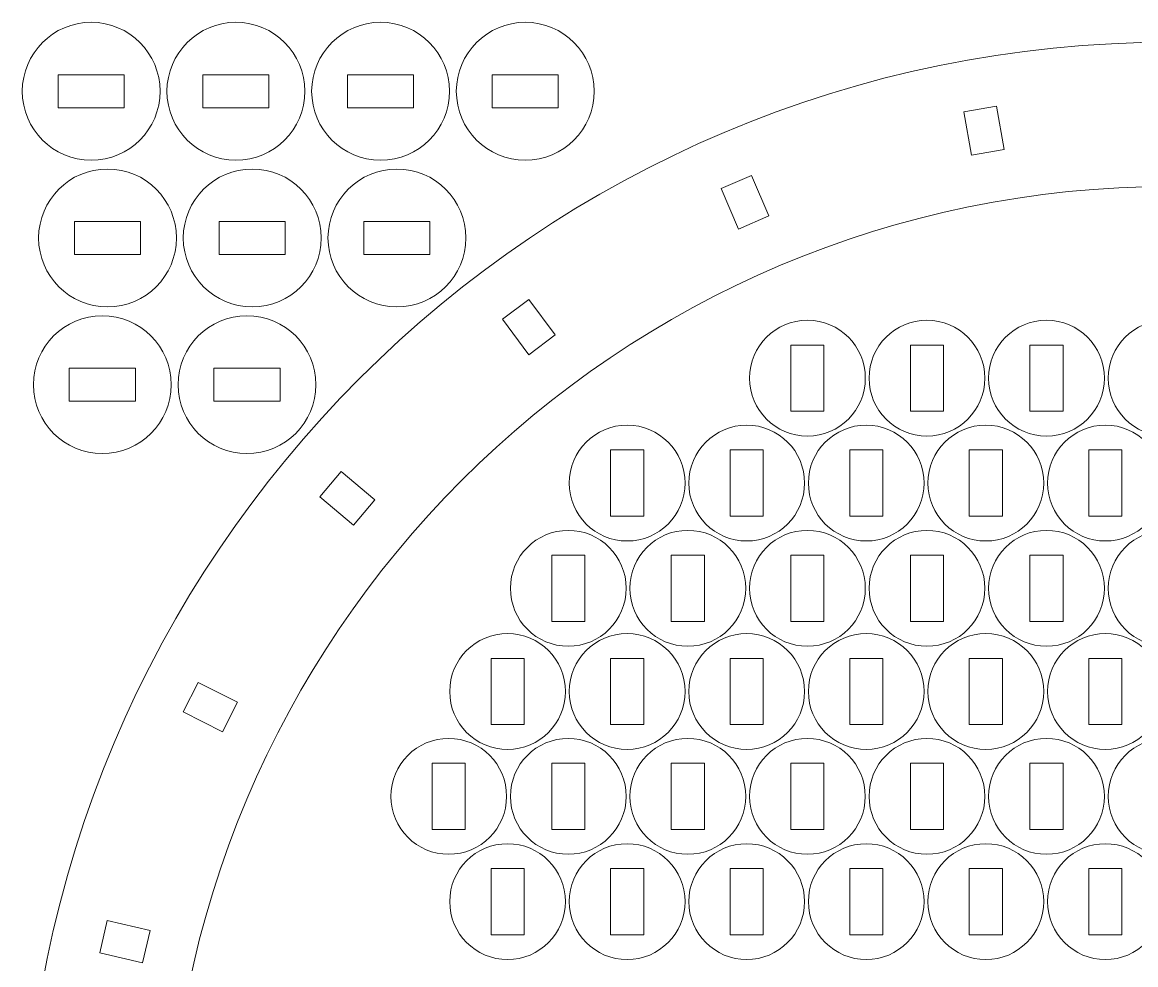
# Model space of a CAD drawing. Header units: millimetres. Extents: x -254 to 254, y -206 to 206.
# Drawn here: x -254 to -153, y -81.9 to 3.5 of the extents above; entities that cross this region are included whole.
import ezdxf

# ---------------------------------------------------------------- set-up
doc = ezdxf.new("R2010")
doc.units = ezdxf.units.MM
doc.header["$MEASUREMENT"] = 0
doc.layers.add('Camada 1', color=7, linetype='Continuous')

msp = doc.modelspace()

# ---------------------------------------------------------------- linework, layer by layer
at = {"layer": 'Camada 1', "lineweight": 20}
for points in [[(-241.4873, -2.7158), (-241.4873, -6.1676), (-244.2855, -8.9658), (-247.7373, -8.9658), (-247.7373, -8.9658), (-251.1891, -8.9658), (-253.9873, -6.1676), (-253.9873, -2.7158), (-253.9873, -2.7158), (-253.9873, 0.736), (-251.1891, 3.5342), (-247.7373, 3.5342), (-247.7373, 3.5342), (-244.2855, 3.5342), (-241.4873, 0.736), (-241.4873, -2.7158)], [(-228.364, -2.7158), (-228.364, -6.1676), (-231.1622, -8.9658), (-234.614, -8.9658), (-234.614, -8.9658), (-238.0658, -8.9658), (-240.864, -6.1676), (-240.864, -2.7158), (-240.864, -2.7158), (-240.864, 0.736), (-238.0658, 3.5342), (-234.614, 3.5342), (-234.614, 3.5342), (-231.1622, 3.5342), (-228.364, 0.736), (-228.364, -2.7158)], [(-215.2407, -2.7158), (-215.2407, -6.1676), (-218.0389, -8.9658), (-221.4907, -8.9658), (-221.4907, -8.9658), (-224.9425, -8.9658), (-227.7407, -6.1676), (-227.7407, -2.7158), (-227.7407, -2.7158), (-227.7407, 0.736), (-224.9425, 3.5342), (-221.4907, 3.5342), (-221.4907, 3.5342), (-218.0389, 3.5342), (-215.2407, 0.736), (-215.2407, -2.7158)], [(-202.1174, -2.7158), (-202.1174, -6.1676), (-204.9156, -8.9658), (-208.3674, -8.9658), (-208.3674, -8.9658), (-211.8192, -8.9658), (-214.6174, -6.1676), (-214.6174, -2.7158), (-214.6174, -2.7158), (-214.6174, 0.736), (-211.8192, 3.5342), (-208.3674, 3.5342), (-208.3674, 3.5342), (-204.9156, 3.5342), (-202.1174, 0.736), (-202.1174, -2.7158)], [(-253.8389, -102.2689), (-253.8391, -159.7064), (-207.2769, -206.2689), (-149.8393, -206.2691), (-149.8393, -206.2691), (-92.4019, -206.2693), (-45.8393, -159.7072), (-45.839, -102.2692), (-45.839, -102.2692), (-45.839, -44.8316), (-92.4013, 1.7307), (-149.8388, 1.7308), (-149.8388, 1.7308), (-207.2763, 1.7309), (-253.8387, -44.8314), (-253.8389, -102.2689)], [(-244.7373, -1.2158), (-244.7373, -1.2158), (-244.7373, -4.2158), (-244.7373, -4.2158), (-244.7373, -4.2158), (-244.7373, -4.2158), (-250.7373, -4.2158), (-250.7373, -4.2158), (-250.7373, -4.2158), (-250.7373, -4.2158), (-250.7373, -1.2158), (-250.7373, -1.2158), (-250.7373, -1.2158), (-250.7373, -1.2158), (-244.7373, -1.2158), (-244.7373, -1.2158)], [(-231.614, -1.2158), (-231.614, -1.2158), (-231.614, -4.2158), (-231.614, -4.2158), (-231.614, -4.2158), (-231.614, -4.2158), (-237.614, -4.2158), (-237.614, -4.2158), (-237.614, -4.2158), (-237.614, -4.2158), (-237.614, -1.2158), (-237.614, -1.2158), (-237.614, -1.2158), (-237.614, -1.2158), (-231.614, -1.2158), (-231.614, -1.2158)], [(-218.4907, -1.2158), (-218.4907, -1.2158), (-218.4907, -4.2158), (-218.4907, -4.2158), (-218.4907, -4.2158), (-218.4907, -4.2158), (-224.4907, -4.2158), (-224.4907, -4.2158), (-224.4907, -4.2158), (-224.4907, -4.2158), (-224.4907, -1.2158), (-224.4907, -1.2158), (-224.4907, -1.2158), (-224.4907, -1.2158), (-218.4907, -1.2158), (-218.4907, -1.2158)], [(-205.3674, -1.2158), (-205.3674, -1.2158), (-205.3674, -4.2158), (-205.3674, -4.2158), (-205.3674, -4.2158), (-205.3674, -4.2158), (-211.3674, -4.2158), (-211.3674, -4.2158), (-211.3674, -4.2158), (-211.3674, -4.2158), (-211.3674, -1.2158), (-211.3674, -1.2158), (-211.3674, -1.2158), (-211.3674, -1.2158), (-205.3674, -1.2158), (-205.3674, -1.2158)], [(-167.8927, -8.5194), (-167.8927, -8.5194), (-168.5872, -4.5802), (-168.5872, -4.5802), (-168.5872, -4.5802), (-168.5872, -4.5802), (-165.6328, -4.0592), (-165.6328, -4.0592), (-165.6328, -4.0592), (-165.6328, -4.0592), (-164.9382, -7.9985), (-164.9382, -7.9985), (-164.9382, -7.9985), (-164.9382, -7.9985), (-167.8927, -8.5194), (-167.8927, -8.5194)], [(-240.0057, -16.0142), (-240.0057, -19.466), (-242.8039, -22.2642), (-246.2557, -22.2642), (-246.2557, -22.2642), (-249.7075, -22.2642), (-252.5057, -19.466), (-252.5057, -16.0142), (-252.5057, -16.0142), (-252.5057, -12.5624), (-249.7075, -9.7642), (-246.2557, -9.7642), (-246.2557, -9.7642), (-242.8039, -9.7642), (-240.0057, -12.5624), (-240.0057, -16.0142)], [(-226.8824, -16.0142), (-226.8824, -19.466), (-229.6806, -22.2642), (-233.1324, -22.2642), (-233.1324, -22.2642), (-236.5842, -22.2642), (-239.3824, -19.466), (-239.3824, -16.0142), (-239.3824, -16.0142), (-239.3824, -12.5624), (-236.5842, -9.7642), (-233.1324, -9.7642), (-233.1324, -9.7642), (-229.6806, -9.7642), (-226.8824, -12.5624), (-226.8824, -16.0142)], [(-213.7591, -16.0142), (-213.7591, -19.466), (-216.5573, -22.2642), (-220.0091, -22.2642), (-220.0091, -22.2642), (-223.4609, -22.2642), (-226.2591, -19.466), (-226.2591, -16.0142), (-226.2591, -16.0142), (-226.2591, -12.5624), (-223.4609, -9.7642), (-220.0091, -9.7642), (-220.0091, -9.7642), (-216.5573, -9.7642), (-213.7591, -12.5624), (-213.7591, -16.0142)], [(-189.0262, -15.2099), (-189.0262, -15.2099), (-190.6105, -11.5371), (-190.6105, -11.5371), (-190.6105, -11.5371), (-190.6105, -11.5371), (-187.8559, -10.3488), (-187.8559, -10.3488), (-187.8559, -10.3488), (-187.8559, -10.3488), (-186.2716, -14.0217), (-186.2716, -14.0217), (-186.2716, -14.0217), (-186.2716, -14.0217), (-189.0262, -15.2099), (-189.0262, -15.2099)], [(-149.8393, -193.1901), (-200.0535, -193.1899), (-240.7601, -152.4831), (-240.7599, -102.269), (-240.7599, -102.269), (-240.7598, -52.0547), (-200.053, -11.3481), (-149.8388, -11.3482), (-149.8388, -11.3482), (-99.6246, -11.3482), (-58.918, -52.0549), (-58.918, -102.2697), (-58.918, -102.2697), (-58.9182, -152.4838), (-99.6251, -193.1903), (-149.8393, -193.1901)], [(-243.2557, -14.5142), (-243.2557, -14.5142), (-243.2557, -17.5142), (-243.2557, -17.5142), (-243.2557, -17.5142), (-243.2557, -17.5142), (-249.2557, -17.5142), (-249.2557, -17.5142), (-249.2557, -17.5142), (-249.2557, -17.5142), (-249.2557, -14.5142), (-249.2557, -14.5142), (-249.2557, -14.5142), (-249.2557, -14.5142), (-243.2557, -14.5142), (-243.2557, -14.5142)], [(-230.1324, -14.5142), (-230.1324, -14.5142), (-230.1324, -17.5142), (-230.1324, -17.5142), (-230.1324, -17.5142), (-230.1324, -17.5142), (-236.1324, -17.5142), (-236.1324, -17.5142), (-236.1324, -17.5142), (-236.1324, -17.5142), (-236.1324, -14.5142), (-236.1324, -14.5142), (-236.1324, -14.5142), (-236.1324, -14.5142), (-230.1324, -14.5142), (-230.1324, -14.5142)], [(-217.0091, -14.5142), (-217.0091, -14.5142), (-217.0091, -17.5142), (-217.0091, -17.5142), (-217.0091, -17.5142), (-217.0091, -17.5142), (-223.0091, -17.5142), (-223.0091, -17.5142), (-223.0091, -17.5142), (-223.0091, -17.5142), (-223.0091, -14.5142), (-223.0091, -14.5142), (-223.0091, -14.5142), (-223.0091, -14.5142), (-217.0091, -14.5142), (-217.0091, -14.5142)], [(-208.0472, -26.5938), (-208.0472, -26.5938), (-210.4358, -23.3853), (-210.4358, -23.3853), (-210.4358, -23.3853), (-210.4358, -23.3853), (-208.0294, -21.5939), (-208.0294, -21.5939), (-208.0294, -21.5939), (-208.0294, -21.5939), (-205.6408, -24.8024), (-205.6408, -24.8024), (-205.6408, -24.8024), (-205.6408, -24.8024), (-208.0472, -26.5938), (-208.0472, -26.5938)], [(-240.482, -29.3126), (-240.482, -32.7644), (-243.2802, -35.5626), (-246.732, -35.5626), (-246.732, -35.5626), (-250.1838, -35.5626), (-252.982, -32.7644), (-252.982, -29.3126), (-252.982, -29.3126), (-252.982, -25.8608), (-250.1838, -23.0626), (-246.732, -23.0626), (-246.732, -23.0626), (-243.2802, -23.0626), (-240.482, -25.8608), (-240.482, -29.3126)], [(-227.3587, -29.3126), (-227.3587, -32.7644), (-230.1569, -35.5626), (-233.6087, -35.5626), (-233.6087, -35.5626), (-237.0605, -35.5626), (-239.8587, -32.7644), (-239.8587, -29.3126), (-239.8587, -29.3126), (-239.8587, -25.8608), (-237.0605, -23.0626), (-233.6087, -23.0626), (-233.6087, -23.0626), (-230.1569, -23.0626), (-227.3587, -25.8608), (-227.3587, -29.3126)], [(-182.7739, -23.468), (-179.8744, -23.468), (-177.5239, -25.8185), (-177.5239, -28.718), (-177.5239, -28.718), (-177.5239, -31.6175), (-179.8744, -33.968), (-182.7739, -33.968), (-182.7739, -33.968), (-185.6734, -33.968), (-188.0239, -31.6175), (-188.0239, -28.718), (-188.0239, -28.718), (-188.0239, -25.8185), (-185.6734, -23.468), (-182.7739, -23.468)], [(-171.93, -23.468), (-169.0305, -23.468), (-166.68, -25.8185), (-166.68, -28.718), (-166.68, -28.718), (-166.68, -31.6175), (-169.0305, -33.968), (-171.93, -33.968), (-171.93, -33.968), (-174.8295, -33.968), (-177.18, -31.6175), (-177.18, -28.718), (-177.18, -28.718), (-177.18, -25.8185), (-174.8295, -23.468), (-171.93, -23.468)], [(-161.0861, -23.468), (-158.1866, -23.468), (-155.8361, -25.8185), (-155.8361, -28.718), (-155.8361, -28.718), (-155.8361, -31.6175), (-158.1866, -33.968), (-161.0861, -33.968), (-161.0861, -33.968), (-163.9856, -33.968), (-166.3361, -31.6175), (-166.3361, -28.718), (-166.3361, -28.718), (-166.3361, -25.8185), (-163.9856, -23.468), (-161.0861, -23.468)], [(-150.2422, -23.468), (-147.3427, -23.468), (-144.9922, -25.8185), (-144.9922, -28.718), (-144.9922, -28.718), (-144.9922, -31.6175), (-147.3427, -33.968), (-150.2422, -33.968), (-150.2422, -33.968), (-153.1417, -33.968), (-155.4922, -31.6175), (-155.4922, -28.718), (-155.4922, -28.718), (-155.4922, -25.8185), (-153.1417, -23.468), (-150.2422, -23.468)], [(-184.2739, -25.718), (-184.2739, -25.718), (-181.2739, -25.718), (-181.2739, -25.718), (-181.2739, -25.718), (-181.2739, -25.718), (-181.2739, -31.718), (-181.2739, -31.718), (-181.2739, -31.718), (-181.2739, -31.718), (-184.2739, -31.718), (-184.2739, -31.718), (-184.2739, -31.718), (-184.2739, -31.718), (-184.2739, -25.718), (-184.2739, -25.718)], [(-173.43, -25.718), (-173.43, -25.718), (-170.43, -25.718), (-170.43, -25.718), (-170.43, -25.718), (-170.43, -25.718), (-170.43, -31.718), (-170.43, -31.718), (-170.43, -31.718), (-170.43, -31.718), (-173.43, -31.718), (-173.43, -31.718), (-173.43, -31.718), (-173.43, -31.718), (-173.43, -25.718), (-173.43, -25.718)], [(-162.5861, -25.718), (-162.5861, -25.718), (-159.5861, -25.718), (-159.5861, -25.718), (-159.5861, -25.718), (-159.5861, -25.718), (-159.5861, -31.718), (-159.5861, -31.718), (-159.5861, -31.718), (-159.5861, -31.718), (-162.5861, -31.718), (-162.5861, -31.718), (-162.5861, -31.718), (-162.5861, -31.718), (-162.5861, -25.718), (-162.5861, -25.718)], [(-243.732, -27.8126), (-243.732, -27.8126), (-243.732, -30.8126), (-243.732, -30.8126), (-243.732, -30.8126), (-243.732, -30.8126), (-249.732, -30.8126), (-249.732, -30.8126), (-249.732, -30.8126), (-249.732, -30.8126), (-249.732, -27.8126), (-249.732, -27.8126), (-249.732, -27.8126), (-249.732, -27.8126), (-243.732, -27.8126), (-243.732, -27.8126)], [(-230.6087, -27.8126), (-230.6087, -27.8126), (-230.6087, -30.8126), (-230.6087, -30.8126), (-230.6087, -30.8126), (-230.6087, -30.8126), (-236.6087, -30.8126), (-236.6087, -30.8126), (-236.6087, -30.8126), (-236.6087, -30.8126), (-236.6087, -27.8126), (-236.6087, -27.8126), (-236.6087, -27.8126), (-236.6087, -27.8126), (-230.6087, -27.8126), (-230.6087, -27.8126)], [(-199.1245, -32.9767), (-196.225, -32.9767), (-193.8745, -35.3272), (-193.8745, -38.2267), (-193.8745, -38.2267), (-193.8745, -41.1262), (-196.225, -43.4767), (-199.1245, -43.4767), (-199.1245, -43.4767), (-202.024, -43.4767), (-204.3745, -41.1262), (-204.3745, -38.2267), (-204.3745, -38.2267), (-204.3745, -35.3272), (-202.024, -32.9767), (-199.1245, -32.9767)], [(-188.2806, -32.9767), (-185.3811, -32.9767), (-183.0306, -35.3272), (-183.0306, -38.2267), (-183.0306, -38.2267), (-183.0306, -41.1262), (-185.3811, -43.4767), (-188.2806, -43.4767), (-188.2806, -43.4767), (-191.1801, -43.4767), (-193.5306, -41.1262), (-193.5306, -38.2267), (-193.5306, -38.2267), (-193.5306, -35.3272), (-191.1801, -32.9767), (-188.2806, -32.9767)], [(-177.4367, -32.9767), (-174.5372, -32.9767), (-172.1867, -35.3272), (-172.1867, -38.2267), (-172.1867, -38.2267), (-172.1867, -41.1262), (-174.5372, -43.4767), (-177.4367, -43.4767), (-177.4367, -43.4767), (-180.3362, -43.4767), (-182.6867, -41.1262), (-182.6867, -38.2267), (-182.6867, -38.2267), (-182.6867, -35.3272), (-180.3362, -32.9767), (-177.4367, -32.9767)], [(-166.5928, -32.9767), (-163.6933, -32.9767), (-161.3428, -35.3272), (-161.3428, -38.2267), (-161.3428, -38.2267), (-161.3428, -41.1262), (-163.6933, -43.4767), (-166.5928, -43.4767), (-166.5928, -43.4767), (-169.4923, -43.4767), (-171.8428, -41.1262), (-171.8428, -38.2267), (-171.8428, -38.2267), (-171.8428, -35.3272), (-169.4923, -32.9767), (-166.5928, -32.9767)], [(-155.7489, -32.9767), (-152.8494, -32.9767), (-150.4989, -35.3272), (-150.4989, -38.2267), (-150.4989, -38.2267), (-150.4989, -41.1262), (-152.8494, -43.4767), (-155.7489, -43.4767), (-155.7489, -43.4767), (-158.6484, -43.4767), (-160.9989, -41.1262), (-160.9989, -38.2267), (-160.9989, -38.2267), (-160.9989, -35.3272), (-158.6484, -32.9767), (-155.7489, -32.9767)], [(-200.6245, -35.2267), (-200.6245, -35.2267), (-197.6245, -35.2267), (-197.6245, -35.2267), (-197.6245, -35.2267), (-197.6245, -35.2267), (-197.6245, -41.2267), (-197.6245, -41.2267), (-197.6245, -41.2267), (-197.6245, -41.2267), (-200.6245, -41.2267), (-200.6245, -41.2267), (-200.6245, -41.2267), (-200.6245, -41.2267), (-200.6245, -35.2267), (-200.6245, -35.2267)], [(-189.7806, -35.2267), (-189.7806, -35.2267), (-186.7806, -35.2267), (-186.7806, -35.2267), (-186.7806, -35.2267), (-186.7806, -35.2267), (-186.7806, -41.2267), (-186.7806, -41.2267), (-186.7806, -41.2267), (-186.7806, -41.2267), (-189.7806, -41.2267), (-189.7806, -41.2267), (-189.7806, -41.2267), (-189.7806, -41.2267), (-189.7806, -35.2267), (-189.7806, -35.2267)], [(-178.9367, -35.2267), (-178.9367, -35.2267), (-175.9367, -35.2267), (-175.9367, -35.2267), (-175.9367, -35.2267), (-175.9367, -35.2267), (-175.9367, -41.2267), (-175.9367, -41.2267), (-175.9367, -41.2267), (-175.9367, -41.2267), (-178.9367, -41.2267), (-178.9367, -41.2267), (-178.9367, -41.2267), (-178.9367, -41.2267), (-178.9367, -35.2267), (-178.9367, -35.2267)], [(-168.0928, -35.2267), (-168.0928, -35.2267), (-165.0928, -35.2267), (-165.0928, -35.2267), (-165.0928, -35.2267), (-165.0928, -35.2267), (-165.0928, -41.2267), (-165.0928, -41.2267), (-165.0928, -41.2267), (-165.0928, -41.2267), (-168.0928, -41.2267), (-168.0928, -41.2267), (-168.0928, -41.2267), (-168.0928, -41.2267), (-168.0928, -35.2267), (-168.0928, -35.2267)], [(-157.2489, -35.2267), (-157.2489, -35.2267), (-154.2489, -35.2267), (-154.2489, -35.2267), (-154.2489, -35.2267), (-154.2489, -35.2267), (-154.2489, -41.2267), (-154.2489, -41.2267), (-154.2489, -41.2267), (-154.2489, -41.2267), (-157.2489, -41.2267), (-157.2489, -41.2267), (-157.2489, -41.2267), (-157.2489, -41.2267), (-157.2489, -35.2267), (-157.2489, -35.2267)], [(-223.9301, -42.0574), (-223.9301, -42.0574), (-226.9943, -39.4863), (-226.9943, -39.4863), (-226.9943, -39.4863), (-226.9943, -39.4863), (-225.0659, -37.1881), (-225.0659, -37.1881), (-225.0659, -37.1881), (-225.0659, -37.1881), (-222.0017, -39.7593), (-222.0017, -39.7593), (-222.0017, -39.7593), (-222.0017, -39.7593), (-223.9301, -42.0574), (-223.9301, -42.0574)], [(-204.4617, -42.5181), (-201.5622, -42.5181), (-199.2117, -44.8686), (-199.2117, -47.7681), (-199.2117, -47.7681), (-199.2117, -50.6676), (-201.5622, -53.0181), (-204.4617, -53.0181), (-204.4617, -53.0181), (-207.3612, -53.0181), (-209.7117, -50.6676), (-209.7117, -47.7681), (-209.7117, -47.7681), (-209.7117, -44.8686), (-207.3612, -42.5181), (-204.4617, -42.5181)], [(-193.6178, -42.5181), (-190.7183, -42.5181), (-188.3678, -44.8686), (-188.3678, -47.7681), (-188.3678, -47.7681), (-188.3678, -50.6676), (-190.7183, -53.0181), (-193.6178, -53.0181), (-193.6178, -53.0181), (-196.5173, -53.0181), (-198.8678, -50.6676), (-198.8678, -47.7681), (-198.8678, -47.7681), (-198.8678, -44.8686), (-196.5173, -42.5181), (-193.6178, -42.5181)], [(-182.7739, -42.5181), (-179.8744, -42.5181), (-177.5239, -44.8686), (-177.5239, -47.7681), (-177.5239, -47.7681), (-177.5239, -50.6676), (-179.8744, -53.0181), (-182.7739, -53.0181), (-182.7739, -53.0181), (-185.6734, -53.0181), (-188.0239, -50.6676), (-188.0239, -47.7681), (-188.0239, -47.7681), (-188.0239, -44.8686), (-185.6734, -42.5181), (-182.7739, -42.5181)], [(-171.93, -42.5181), (-169.0305, -42.5181), (-166.68, -44.8686), (-166.68, -47.7681), (-166.68, -47.7681), (-166.68, -50.6676), (-169.0305, -53.0181), (-171.93, -53.0181), (-171.93, -53.0181), (-174.8295, -53.0181), (-177.18, -50.6676), (-177.18, -47.7681), (-177.18, -47.7681), (-177.18, -44.8686), (-174.8295, -42.5181), (-171.93, -42.5181)], [(-161.0861, -42.5181), (-158.1866, -42.5181), (-155.8361, -44.8686), (-155.8361, -47.7681), (-155.8361, -47.7681), (-155.8361, -50.6676), (-158.1866, -53.0181), (-161.0861, -53.0181), (-161.0861, -53.0181), (-163.9856, -53.0181), (-166.3361, -50.6676), (-166.3361, -47.7681), (-166.3361, -47.7681), (-166.3361, -44.8686), (-163.9856, -42.5181), (-161.0861, -42.5181)], [(-150.2422, -42.5181), (-147.3427, -42.5181), (-144.9922, -44.8686), (-144.9922, -47.7681), (-144.9922, -47.7681), (-144.9922, -50.6676), (-147.3427, -53.0181), (-150.2422, -53.0181), (-150.2422, -53.0181), (-153.1417, -53.0181), (-155.4922, -50.6676), (-155.4922, -47.7681), (-155.4922, -47.7681), (-155.4922, -44.8686), (-153.1417, -42.5181), (-150.2422, -42.5181)], [(-205.9617, -44.7681), (-205.9617, -44.7681), (-202.9617, -44.7681), (-202.9617, -44.7681), (-202.9617, -44.7681), (-202.9617, -44.7681), (-202.9617, -50.7681), (-202.9617, -50.7681), (-202.9617, -50.7681), (-202.9617, -50.7681), (-205.9617, -50.7681), (-205.9617, -50.7681), (-205.9617, -50.7681), (-205.9617, -50.7681), (-205.9617, -44.7681), (-205.9617, -44.7681)], [(-195.1178, -44.7681), (-195.1178, -44.7681), (-192.1178, -44.7681), (-192.1178, -44.7681), (-192.1178, -44.7681), (-192.1178, -44.7681), (-192.1178, -50.7681), (-192.1178, -50.7681), (-192.1178, -50.7681), (-192.1178, -50.7681), (-195.1178, -50.7681), (-195.1178, -50.7681), (-195.1178, -50.7681), (-195.1178, -50.7681), (-195.1178, -44.7681), (-195.1178, -44.7681)], [(-184.2739, -44.7681), (-184.2739, -44.7681), (-181.2739, -44.7681), (-181.2739, -44.7681), (-181.2739, -44.7681), (-181.2739, -44.7681), (-181.2739, -50.7681), (-181.2739, -50.7681), (-181.2739, -50.7681), (-181.2739, -50.7681), (-184.2739, -50.7681), (-184.2739, -50.7681), (-184.2739, -50.7681), (-184.2739, -50.7681), (-184.2739, -44.7681), (-184.2739, -44.7681)], [(-173.43, -44.7681), (-173.43, -44.7681), (-170.43, -44.7681), (-170.43, -44.7681), (-170.43, -44.7681), (-170.43, -44.7681), (-170.43, -50.7681), (-170.43, -50.7681), (-170.43, -50.7681), (-170.43, -50.7681), (-173.43, -50.7681), (-173.43, -50.7681), (-173.43, -50.7681), (-173.43, -50.7681), (-173.43, -44.7681), (-173.43, -44.7681)], [(-162.5861, -44.7681), (-162.5861, -44.7681), (-159.5861, -44.7681), (-159.5861, -44.7681), (-159.5861, -44.7681), (-159.5861, -44.7681), (-159.5861, -50.7681), (-159.5861, -50.7681), (-159.5861, -50.7681), (-159.5861, -50.7681), (-162.5861, -50.7681), (-162.5861, -50.7681), (-162.5861, -50.7681), (-162.5861, -50.7681), (-162.5861, -44.7681), (-162.5861, -44.7681)], [(-209.9685, -51.8652), (-212.868, -51.8652), (-215.2185, -54.2157), (-215.2185, -57.1152), (-215.2185, -57.1152), (-215.2185, -60.0147), (-212.868, -62.3652), (-209.9685, -62.3652), (-209.9685, -62.3652), (-207.069, -62.3652), (-204.7185, -60.0147), (-204.7185, -57.1152), (-204.7185, -57.1152), (-204.7185, -54.2157), (-207.069, -51.8652), (-209.9685, -51.8652)], [(-199.1246, -51.8652), (-202.0241, -51.8652), (-204.3746, -54.2157), (-204.3746, -57.1152), (-204.3746, -57.1152), (-204.3746, -60.0147), (-202.0241, -62.3652), (-199.1246, -62.3652), (-199.1246, -62.3652), (-196.2251, -62.3652), (-193.8746, -60.0147), (-193.8746, -57.1152), (-193.8746, -57.1152), (-193.8746, -54.2157), (-196.2251, -51.8652), (-199.1246, -51.8652)], [(-188.2807, -51.8652), (-191.1802, -51.8652), (-193.5307, -54.2157), (-193.5307, -57.1152), (-193.5307, -57.1152), (-193.5307, -60.0147), (-191.1802, -62.3652), (-188.2807, -62.3652), (-188.2807, -62.3652), (-185.3812, -62.3652), (-183.0307, -60.0147), (-183.0307, -57.1152), (-183.0307, -57.1152), (-183.0307, -54.2157), (-185.3812, -51.8652), (-188.2807, -51.8652)], [(-177.4368, -51.8652), (-180.3363, -51.8652), (-182.6868, -54.2157), (-182.6868, -57.1152), (-182.6868, -57.1152), (-182.6868, -60.0147), (-180.3363, -62.3652), (-177.4368, -62.3652), (-177.4368, -62.3652), (-174.5373, -62.3652), (-172.1868, -60.0147), (-172.1868, -57.1152), (-172.1868, -57.1152), (-172.1868, -54.2157), (-174.5373, -51.8652), (-177.4368, -51.8652)], [(-166.5929, -51.8652), (-169.4924, -51.8652), (-171.8429, -54.2157), (-171.8429, -57.1152), (-171.8429, -57.1152), (-171.8429, -60.0147), (-169.4924, -62.3652), (-166.5929, -62.3652), (-166.5929, -62.3652), (-163.6934, -62.3652), (-161.3429, -60.0147), (-161.3429, -57.1152), (-161.3429, -57.1152), (-161.3429, -54.2157), (-163.6934, -51.8652), (-166.5929, -51.8652)], [(-155.749, -51.8652), (-158.6485, -51.8652), (-160.999, -54.2157), (-160.999, -57.1152), (-160.999, -57.1152), (-160.999, -60.0147), (-158.6485, -62.3652), (-155.749, -62.3652), (-155.749, -62.3652), (-152.8495, -62.3652), (-150.499, -60.0147), (-150.499, -57.1152), (-150.499, -57.1152), (-150.499, -54.2157), (-152.8495, -51.8652), (-155.749, -51.8652)], [(-208.4685, -54.1152), (-208.4685, -54.1152), (-211.4685, -54.1152), (-211.4685, -54.1152), (-211.4685, -54.1152), (-211.4685, -54.1152), (-211.4685, -60.1152), (-211.4685, -60.1152), (-211.4685, -60.1152), (-211.4685, -60.1152), (-208.4685, -60.1152), (-208.4685, -60.1152), (-208.4685, -60.1152), (-208.4685, -60.1152), (-208.4685, -54.1152), (-208.4685, -54.1152)], [(-197.6246, -54.1152), (-197.6246, -54.1152), (-200.6246, -54.1152), (-200.6246, -54.1152), (-200.6246, -54.1152), (-200.6246, -54.1152), (-200.6246, -60.1152), (-200.6246, -60.1152), (-200.6246, -60.1152), (-200.6246, -60.1152), (-197.6246, -60.1152), (-197.6246, -60.1152), (-197.6246, -60.1152), (-197.6246, -60.1152), (-197.6246, -54.1152), (-197.6246, -54.1152)], [(-186.7807, -54.1152), (-186.7807, -54.1152), (-189.7807, -54.1152), (-189.7807, -54.1152), (-189.7807, -54.1152), (-189.7807, -54.1152), (-189.7807, -60.1152), (-189.7807, -60.1152), (-189.7807, -60.1152), (-189.7807, -60.1152), (-186.7807, -60.1152), (-186.7807, -60.1152), (-186.7807, -60.1152), (-186.7807, -60.1152), (-186.7807, -54.1152), (-186.7807, -54.1152)], [(-175.9368, -54.1152), (-175.9368, -54.1152), (-178.9368, -54.1152), (-178.9368, -54.1152), (-178.9368, -54.1152), (-178.9368, -54.1152), (-178.9368, -60.1152), (-178.9368, -60.1152), (-178.9368, -60.1152), (-178.9368, -60.1152), (-175.9368, -60.1152), (-175.9368, -60.1152), (-175.9368, -60.1152), (-175.9368, -60.1152), (-175.9368, -54.1152), (-175.9368, -54.1152)], [(-165.0929, -54.1152), (-165.0929, -54.1152), (-168.0929, -54.1152), (-168.0929, -54.1152), (-168.0929, -54.1152), (-168.0929, -54.1152), (-168.0929, -60.1152), (-168.0929, -60.1152), (-168.0929, -60.1152), (-168.0929, -60.1152), (-165.0929, -60.1152), (-165.0929, -60.1152), (-165.0929, -60.1152), (-165.0929, -60.1152), (-165.0929, -54.1152), (-165.0929, -54.1152)], [(-154.249, -54.1152), (-154.249, -54.1152), (-157.249, -54.1152), (-157.249, -54.1152), (-157.249, -54.1152), (-157.249, -54.1152), (-157.249, -60.1152), (-157.249, -60.1152), (-157.249, -60.1152), (-157.249, -60.1152), (-154.249, -60.1152), (-154.249, -60.1152), (-154.249, -60.1152), (-154.249, -60.1152), (-154.249, -54.1152), (-154.249, -54.1152)], [(-235.8187, -60.767), (-235.8187, -60.767), (-239.3933, -58.9718), (-239.3933, -58.9718), (-239.3933, -58.9718), (-239.3933, -58.9718), (-238.0469, -56.291), (-238.0469, -56.291), (-238.0469, -56.291), (-238.0469, -56.291), (-234.4723, -58.0861), (-234.4723, -58.0861), (-234.4723, -58.0861), (-234.4723, -58.0861), (-235.8187, -60.767), (-235.8187, -60.767)], [(-215.3057, -61.3739), (-218.2052, -61.3739), (-220.5557, -63.7244), (-220.5557, -66.6239), (-220.5557, -66.6239), (-220.5557, -69.5234), (-218.2052, -71.8739), (-215.3057, -71.8739), (-215.3057, -71.8739), (-212.4062, -71.8739), (-210.0557, -69.5234), (-210.0557, -66.6239), (-210.0557, -66.6239), (-210.0557, -63.7244), (-212.4062, -61.3739), (-215.3057, -61.3739)], [(-204.4618, -61.3739), (-207.3613, -61.3739), (-209.7118, -63.7244), (-209.7118, -66.6239), (-209.7118, -66.6239), (-209.7118, -69.5234), (-207.3613, -71.8739), (-204.4618, -71.8739), (-204.4618, -71.8739), (-201.5623, -71.8739), (-199.2118, -69.5234), (-199.2118, -66.6239), (-199.2118, -66.6239), (-199.2118, -63.7244), (-201.5623, -61.3739), (-204.4618, -61.3739)], [(-193.6179, -61.3739), (-196.5174, -61.3739), (-198.8679, -63.7244), (-198.8679, -66.6239), (-198.8679, -66.6239), (-198.8679, -69.5234), (-196.5174, -71.8739), (-193.6179, -71.8739), (-193.6179, -71.8739), (-190.7184, -71.8739), (-188.3679, -69.5234), (-188.3679, -66.6239), (-188.3679, -66.6239), (-188.3679, -63.7244), (-190.7184, -61.3739), (-193.6179, -61.3739)], [(-182.774, -61.3739), (-185.6735, -61.3739), (-188.024, -63.7244), (-188.024, -66.6239), (-188.024, -66.6239), (-188.024, -69.5234), (-185.6735, -71.8739), (-182.774, -71.8739), (-182.774, -71.8739), (-179.8745, -71.8739), (-177.524, -69.5234), (-177.524, -66.6239), (-177.524, -66.6239), (-177.524, -63.7244), (-179.8745, -61.3739), (-182.774, -61.3739)], [(-171.9301, -61.3739), (-174.8296, -61.3739), (-177.1801, -63.7244), (-177.1801, -66.6239), (-177.1801, -66.6239), (-177.1801, -69.5234), (-174.8296, -71.8739), (-171.9301, -71.8739), (-171.9301, -71.8739), (-169.0306, -71.8739), (-166.6801, -69.5234), (-166.6801, -66.6239), (-166.6801, -66.6239), (-166.6801, -63.7244), (-169.0306, -61.3739), (-171.9301, -61.3739)], [(-161.0862, -61.3739), (-163.9857, -61.3739), (-166.3362, -63.7244), (-166.3362, -66.6239), (-166.3362, -66.6239), (-166.3362, -69.5234), (-163.9857, -71.8739), (-161.0862, -71.8739), (-161.0862, -71.8739), (-158.1867, -71.8739), (-155.8362, -69.5234), (-155.8362, -66.6239), (-155.8362, -66.6239), (-155.8362, -63.7244), (-158.1867, -61.3739), (-161.0862, -61.3739)], [(-150.2423, -61.3739), (-153.1418, -61.3739), (-155.4923, -63.7244), (-155.4923, -66.6239), (-155.4923, -66.6239), (-155.4923, -69.5234), (-153.1418, -71.8739), (-150.2423, -71.8739), (-150.2423, -71.8739), (-147.3428, -71.8739), (-144.9923, -69.5234), (-144.9923, -66.6239), (-144.9923, -66.6239), (-144.9923, -63.7244), (-147.3428, -61.3739), (-150.2423, -61.3739)], [(-213.8057, -63.6239), (-213.8057, -63.6239), (-216.8057, -63.6239), (-216.8057, -63.6239), (-216.8057, -63.6239), (-216.8057, -63.6239), (-216.8057, -69.6239), (-216.8057, -69.6239), (-216.8057, -69.6239), (-216.8057, -69.6239), (-213.8057, -69.6239), (-213.8057, -69.6239), (-213.8057, -69.6239), (-213.8057, -69.6239), (-213.8057, -63.6239), (-213.8057, -63.6239)], [(-202.9618, -63.6239), (-202.9618, -63.6239), (-205.9618, -63.6239), (-205.9618, -63.6239), (-205.9618, -63.6239), (-205.9618, -63.6239), (-205.9618, -69.6239), (-205.9618, -69.6239), (-205.9618, -69.6239), (-205.9618, -69.6239), (-202.9618, -69.6239), (-202.9618, -69.6239), (-202.9618, -69.6239), (-202.9618, -69.6239), (-202.9618, -63.6239), (-202.9618, -63.6239)], [(-192.1179, -63.6239), (-192.1179, -63.6239), (-195.1179, -63.6239), (-195.1179, -63.6239), (-195.1179, -63.6239), (-195.1179, -63.6239), (-195.1179, -69.6239), (-195.1179, -69.6239), (-195.1179, -69.6239), (-195.1179, -69.6239), (-192.1179, -69.6239), (-192.1179, -69.6239), (-192.1179, -69.6239), (-192.1179, -69.6239), (-192.1179, -63.6239), (-192.1179, -63.6239)], [(-181.274, -63.6239), (-181.274, -63.6239), (-184.274, -63.6239), (-184.274, -63.6239), (-184.274, -63.6239), (-184.274, -63.6239), (-184.274, -69.6239), (-184.274, -69.6239), (-184.274, -69.6239), (-184.274, -69.6239), (-181.274, -69.6239), (-181.274, -69.6239), (-181.274, -69.6239), (-181.274, -69.6239), (-181.274, -63.6239), (-181.274, -63.6239)], [(-170.4301, -63.6239), (-170.4301, -63.6239), (-173.4301, -63.6239), (-173.4301, -63.6239), (-173.4301, -63.6239), (-173.4301, -63.6239), (-173.4301, -69.6239), (-173.4301, -69.6239), (-173.4301, -69.6239), (-173.4301, -69.6239), (-170.4301, -69.6239), (-170.4301, -69.6239), (-170.4301, -69.6239), (-170.4301, -69.6239), (-170.4301, -63.6239), (-170.4301, -63.6239)], [(-159.5862, -63.6239), (-159.5862, -63.6239), (-162.5862, -63.6239), (-162.5862, -63.6239), (-162.5862, -63.6239), (-162.5862, -63.6239), (-162.5862, -69.6239), (-162.5862, -69.6239), (-162.5862, -69.6239), (-162.5862, -69.6239), (-159.5862, -69.6239), (-159.5862, -69.6239), (-159.5862, -69.6239), (-159.5862, -69.6239), (-159.5862, -63.6239), (-159.5862, -63.6239)], [(-209.9685, -70.9153), (-212.868, -70.9153), (-215.2185, -73.2658), (-215.2185, -76.1653), (-215.2185, -76.1653), (-215.2185, -79.0648), (-212.868, -81.4153), (-209.9685, -81.4153), (-209.9685, -81.4153), (-207.069, -81.4153), (-204.7185, -79.0648), (-204.7185, -76.1653), (-204.7185, -76.1653), (-204.7185, -73.2658), (-207.069, -70.9153), (-209.9685, -70.9153)], [(-199.1246, -70.9153), (-202.0241, -70.9153), (-204.3746, -73.2658), (-204.3746, -76.1653), (-204.3746, -76.1653), (-204.3746, -79.0648), (-202.0241, -81.4153), (-199.1246, -81.4153), (-199.1246, -81.4153), (-196.2251, -81.4153), (-193.8746, -79.0648), (-193.8746, -76.1653), (-193.8746, -76.1653), (-193.8746, -73.2658), (-196.2251, -70.9153), (-199.1246, -70.9153)], [(-188.2807, -70.9153), (-191.1802, -70.9153), (-193.5307, -73.2658), (-193.5307, -76.1653), (-193.5307, -76.1653), (-193.5307, -79.0648), (-191.1802, -81.4153), (-188.2807, -81.4153), (-188.2807, -81.4153), (-185.3812, -81.4153), (-183.0307, -79.0648), (-183.0307, -76.1653), (-183.0307, -76.1653), (-183.0307, -73.2658), (-185.3812, -70.9153), (-188.2807, -70.9153)], [(-177.4368, -70.9153), (-180.3363, -70.9153), (-182.6868, -73.2658), (-182.6868, -76.1653), (-182.6868, -76.1653), (-182.6868, -79.0648), (-180.3363, -81.4153), (-177.4368, -81.4153), (-177.4368, -81.4153), (-174.5373, -81.4153), (-172.1868, -79.0648), (-172.1868, -76.1653), (-172.1868, -76.1653), (-172.1868, -73.2658), (-174.5373, -70.9153), (-177.4368, -70.9153)], [(-166.5929, -70.9153), (-169.4924, -70.9153), (-171.8429, -73.2658), (-171.8429, -76.1653), (-171.8429, -76.1653), (-171.8429, -79.0648), (-169.4924, -81.4153), (-166.5929, -81.4153), (-166.5929, -81.4153), (-163.6934, -81.4153), (-161.3429, -79.0648), (-161.3429, -76.1653), (-161.3429, -76.1653), (-161.3429, -73.2658), (-163.6934, -70.9153), (-166.5929, -70.9153)], [(-155.749, -70.9153), (-158.6485, -70.9153), (-160.999, -73.2658), (-160.999, -76.1653), (-160.999, -76.1653), (-160.999, -79.0648), (-158.6485, -81.4153), (-155.749, -81.4153), (-155.749, -81.4153), (-152.8495, -81.4153), (-150.499, -79.0648), (-150.499, -76.1653), (-150.499, -76.1653), (-150.499, -73.2658), (-152.8495, -70.9153), (-155.749, -70.9153)], [(-208.4685, -73.1653), (-208.4685, -73.1653), (-211.4685, -73.1653), (-211.4685, -73.1653), (-211.4685, -73.1653), (-211.4685, -73.1653), (-211.4685, -79.1653), (-211.4685, -79.1653), (-211.4685, -79.1653), (-211.4685, -79.1653), (-208.4685, -79.1653), (-208.4685, -79.1653), (-208.4685, -79.1653), (-208.4685, -79.1653), (-208.4685, -73.1653), (-208.4685, -73.1653)], [(-197.6246, -73.1653), (-197.6246, -73.1653), (-200.6246, -73.1653), (-200.6246, -73.1653), (-200.6246, -73.1653), (-200.6246, -73.1653), (-200.6246, -79.1653), (-200.6246, -79.1653), (-200.6246, -79.1653), (-200.6246, -79.1653), (-197.6246, -79.1653), (-197.6246, -79.1653), (-197.6246, -79.1653), (-197.6246, -79.1653), (-197.6246, -73.1653), (-197.6246, -73.1653)], [(-186.7807, -73.1653), (-186.7807, -73.1653), (-189.7807, -73.1653), (-189.7807, -73.1653), (-189.7807, -73.1653), (-189.7807, -73.1653), (-189.7807, -79.1653), (-189.7807, -79.1653), (-189.7807, -79.1653), (-189.7807, -79.1653), (-186.7807, -79.1653), (-186.7807, -79.1653), (-186.7807, -79.1653), (-186.7807, -79.1653), (-186.7807, -73.1653), (-186.7807, -73.1653)], [(-175.9368, -73.1653), (-175.9368, -73.1653), (-178.9368, -73.1653), (-178.9368, -73.1653), (-178.9368, -73.1653), (-178.9368, -73.1653), (-178.9368, -79.1653), (-178.9368, -79.1653), (-178.9368, -79.1653), (-178.9368, -79.1653), (-175.9368, -79.1653), (-175.9368, -79.1653), (-175.9368, -79.1653), (-175.9368, -79.1653), (-175.9368, -73.1653), (-175.9368, -73.1653)], [(-165.0929, -73.1653), (-165.0929, -73.1653), (-168.0929, -73.1653), (-168.0929, -73.1653), (-168.0929, -73.1653), (-168.0929, -73.1653), (-168.0929, -79.1653), (-168.0929, -79.1653), (-168.0929, -79.1653), (-168.0929, -79.1653), (-165.0929, -79.1653), (-165.0929, -79.1653), (-165.0929, -79.1653), (-165.0929, -79.1653), (-165.0929, -73.1653), (-165.0929, -73.1653)], [(-154.249, -73.1653), (-154.249, -73.1653), (-157.249, -73.1653), (-157.249, -73.1653), (-157.249, -73.1653), (-157.249, -73.1653), (-157.249, -79.1653), (-157.249, -79.1653), (-157.249, -79.1653), (-157.249, -79.1653), (-154.249, -79.1653), (-154.249, -79.1653), (-154.249, -79.1653), (-154.249, -79.1653), (-154.249, -73.1653), (-154.249, -73.1653)], [(-243.0722, -81.7141), (-243.0722, -81.7141), (-246.9644, -80.7916), (-246.9644, -80.7916), (-246.9644, -80.7916), (-246.9644, -80.7916), (-246.2725, -77.8725), (-246.2725, -77.8725), (-246.2725, -77.8725), (-246.2725, -77.8725), (-242.3803, -78.7949), (-242.3803, -78.7949), (-242.3803, -78.7949), (-242.3803, -78.7949), (-243.0722, -81.7141), (-243.0722, -81.7141)]]:
    msp.add_open_spline(points, degree=3, knots=[0, 0, 0, 0, 0.2, 0.2, 0.2, 0.2, 0.4, 0.4, 0.4, 0.4, 0.6, 0.6, 0.6, 0.6, 1, 1, 1, 1], dxfattribs=at)

doc.saveas('drawing.dxf')
